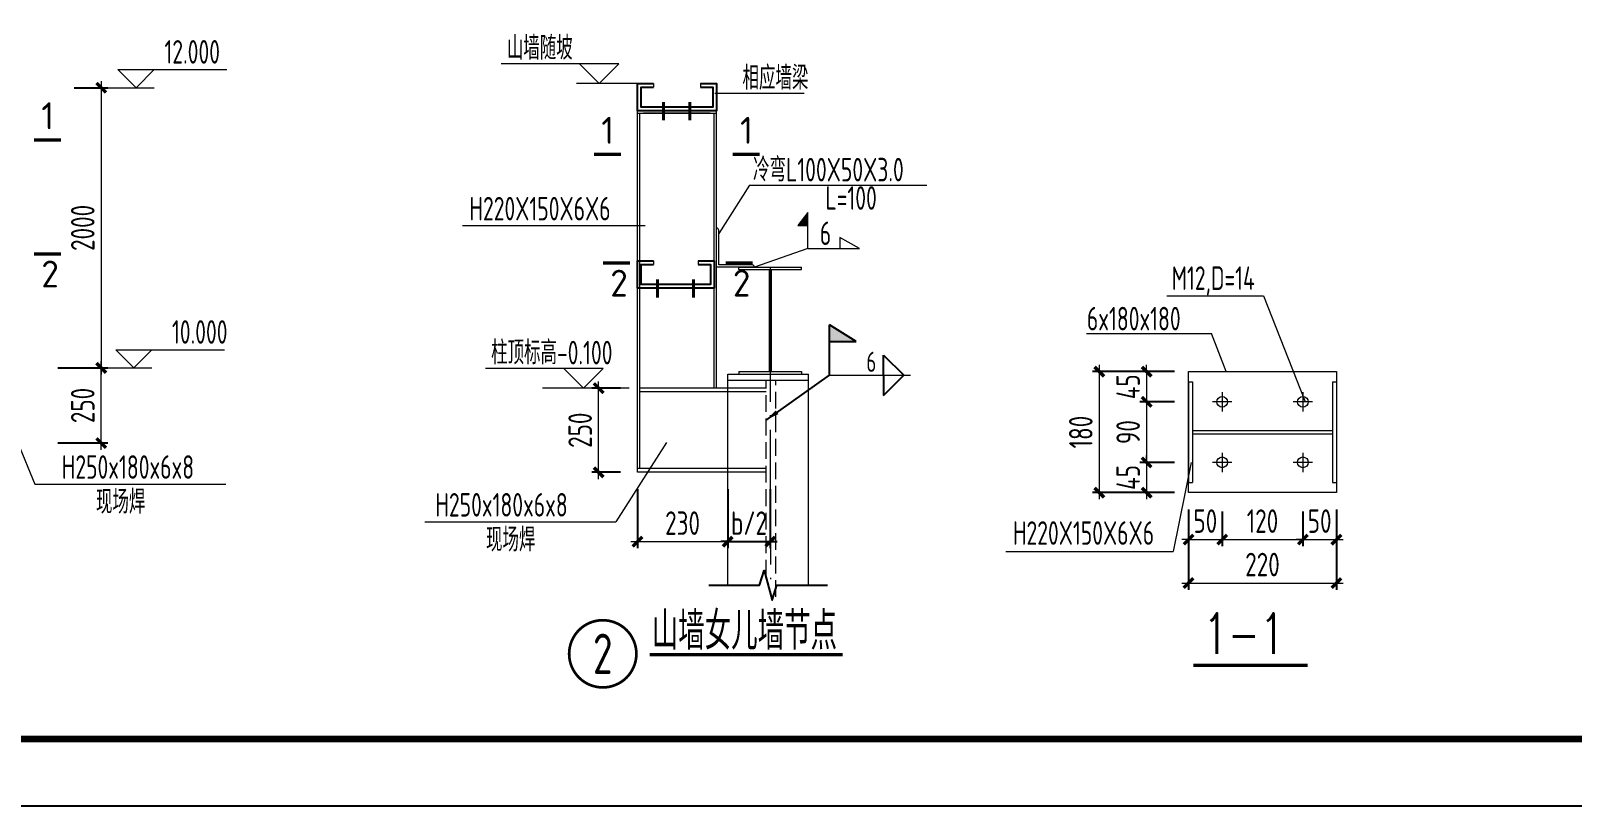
# Model space of a CAD drawing. Extents: x -2746917 to -971774, y -3334247 to -3250358.
# Drawn here: x -1292101 to -1269180, y -3316173 to -3304638 of the extents above; entities that cross this region are included whole.
import ezdxf
from ezdxf.enums import TextEntityAlignment as Align

# ---------------------------------------------------------------- set-up
doc = ezdxf.new("R2010")
doc.units = 0
doc.header["$LTSCALE"] = 1000
doc.header["$MEASUREMENT"] = 0
doc.header["$PDMODE"] = 35
doc.linetypes.add('DASH', pattern=[0.35, 0.25, -0.1])
doc.linetypes.add('DOTE', pattern=[2.42, 2, -0.2, 0.02, -0.2])
doc.layers.get('0').update_dxf_attribs({"linetype": 'CONTINUOUS'})
doc.layers.get('Defpoints').update_dxf_attribs({"linetype": 'CONTINUOUS'})
for name, color, linetype in [('AXIS', 253, 'DOTE'), ('BEAM_CON', 4, 'CONTINUOUS'), ('DIM', 3, 'CONTINUOUS'), ('NUM', 7, 'CONTINUOUS'), ('PUB_TEXT', 7, 'CONTINUOUS'), ('PUB_TITLE', 4, 'CONTINUOUS'), ('TEXT', 7, 'CONTINUOUS'), ('THICK', 6, 'CONTINUOUS'), ('THIN', 7, 'CONTINUOUS'), ('WELD', 7, 'CONTINUOUS'), ('绿线', 3, 'CONTINUOUS')]:
    doc.layers.add(name, color=color, linetype=linetype)
doc.layers.add('BEAM', color=7, linetype='CONTINUOUS', lineweight=13)
doc.layers.add('yichutu', color=7, linetype='CONTINUOUS', true_color=0xffffff, plot=False)
doc.styles.add('HZTXT1', font='TXT', dxfattribs={"width": 0.7, "height": 3, "bigfont": 'HZTXT'})
doc.styles.add('TSSD_Dimension', font='tssdeng.shx', dxfattribs={"width": 0.75, "bigfont": 'Hztxt.shx'})
doc.styles.add('TSSD_Label', font='tssdeng.shx', dxfattribs={"width": 0.75, "bigfont": 'hztxt.shx'})
doc.styles.add('TSSD_Norm', font='tssdeng.shx', dxfattribs={"width": 0.75, "bigfont": 'hztxt.shx'})
doc.styles.add('TSSD_Num', font='tssdeng.shx', dxfattribs={"width": 0.75, "bigfont": 'hztxt.shx'})
doc.styles.add('正文', font='romans.shx', dxfattribs={"width": 0.71, "bigfont": 'hztxt.shx'})
doc.dimstyles.new('TSSD_10_100', dxfattribs={"dimtxt": 350, "dimasz": 100, "dimexe": 100, "dimexo": 250, "dimgap": 100, "dimtad": 1, "dimdec": 0, "dimlfac": 0.1, "dimzin": 0, "dimdsep": 46, "dimtxsty": 'TSSD_Dimension', "dimblk": 'ARCHTICK', "dimcen": 0, "dimdle": 100, "dimclrt": 7, "dimadec": 0, "dimazin": 0, "dimtfac": 1, "dimtdec": 0, "dimtix": 1, "dimtmove": 2, "dimatfit": 3, "dimldrblk": 'ARCHTICK', "dimfxl": 1, "dimtolj": 1, "dimtzin": 0, "dimlwd": 5, "dimarcsym": 0})
doc.dimstyles.new('TSSD_50_100', dxfattribs={"dimtxt": 350, "dimasz": 100, "dimexe": 100, "dimexo": 250, "dimgap": 100, "dimtad": 1, "dimdec": 0, "dimlfac": 0.5, "dimzin": 0, "dimdsep": 46, "dimtxsty": 'TSSD_Dimension', "dimblk": 'ARCHTICK', "dimcen": 0, "dimdle": 100, "dimclrt": 7, "dimadec": 0, "dimazin": 0, "dimtfac": 1, "dimtdec": 0, "dimtix": 1, "dimtmove": 2, "dimatfit": 3, "dimfxl": 1, "dimtolj": 1, "dimtzin": 0, "dimarcsym": 0})
doc.dimstyles.new('TSSD_LEADER_STYLE_200.0', dxfattribs={"dimtxt": 700, "dimasz": 200, "dimexe": 200, "dimexo": 500, "dimgap": 0.09, "dimtad": 0, "dimtih": 1, "dimtoh": 1, "dimdec": 4, "dimzin": 0, "dimdsep": 46, "dimtxsty": 'Standard', "dimcen": 0.09, "dimdle": 200, "dimclrt": 7, "dimadec": 0, "dimazin": 0, "dimtfac": 1, "dimtdec": 4, "dimtofl": 0, "dimtmove": 0, "dimatfit": 3, "dimfxl": 1, "dimtolj": 1, "dimtzin": 0, "dimarcsym": 0})

# ---------------------------------------------------------------- blocks, each defined once
blk = doc.blocks.new('_ArchTick')
at = {"color": 0, "const_width": 0.5}
blk.add_lwpolyline([(-0.71, -0.71), (0.71, 0.71)], dxfattribs=at)
blk = doc.blocks.new('*D3427')
at = {"layer": 'Defpoints', "color": 0}
for p in [(-1291948, -3309653), (-1291054, -3309653), (-1291948, -3310770)]:
    blk.add_point(p, dxfattribs=at)
at = {"layer": 'DIM', "color": 0, "lineweight": -2}
for p, q in [((-1291698, -3309653), (-1290954, -3309653)), ((-1291698, -3310770), (-1290954, -3310770))]:
    blk.add_line(p, q, dxfattribs=at)
at = {"layer": 'DIM', "color": 0, "lineweight": 5}
blk.add_line((-1291054, -3310870), (-1291054, -3309553), dxfattribs=at)
at = {"layer": 'DIM', "color": 0, "lineweight": 5, "xscale": 100, "yscale": 100, "zscale": 100}
for p, rotation in [((-1291054, -3309653), 90), ((-1291054, -3310770), 270)]:
    blk.add_blockref('_ArchTick', p, dxfattribs=dict(at, rotation=rotation))
at = {"layer": 'DIM', "color": 7, "lineweight": 5, "insert": (-1291329, -3310212), "char_height": 350, "attachment_point": 5, "rotation": 90, "style": 'TSSD_Dimension'}
blk.add_mtext('\\A1;250', dxfattribs=at)
blk = doc.blocks.new('*D3428')
at = {"layer": 'Defpoints', "color": 0}
for p in [(-1291707, -3305486), (-1291948, -3309653), (-1291054, -3309653)]:
    blk.add_point(p, dxfattribs=at)
at = {"layer": 'DIM', "color": 0, "lineweight": -2}
for p, q in [((-1291457, -3305486), (-1290954, -3305486)), ((-1291698, -3309653), (-1290954, -3309653))]:
    blk.add_line(p, q, dxfattribs=at)
at = {"layer": 'DIM', "color": 0, "lineweight": 5}
blk.add_line((-1291054, -3305386), (-1291054, -3309753), dxfattribs=at)
at = {"layer": 'DIM', "color": 0, "lineweight": 5, "xscale": 100, "yscale": 100, "zscale": 100}
for p, rotation in [((-1291054, -3305486), 90), ((-1291054, -3309653), 270)]:
    blk.add_blockref('_ArchTick', p, dxfattribs=dict(at, rotation=rotation))
at = {"layer": 'DIM', "color": 7, "lineweight": 5, "insert": (-1291329, -3307570), "char_height": 350, "attachment_point": 5, "rotation": 90, "style": 'TSSD_Dimension'}
blk.add_mtext('\\A1;2000', dxfattribs=at)
blk = doc.blocks.new('*D3429')
at = {"layer": 'Defpoints', "color": 0}
for p in [(-1283080, -3311206), (-1281738, -3311206), (-1281738, -3312237)]:
    blk.add_point(p, dxfattribs=at)
at = {"layer": 'DIM', "color": 0, "lineweight": -2}
for p, q in [((-1283080, -3311456), (-1283080, -3312337)), ((-1281738, -3311456), (-1281738, -3312337))]:
    blk.add_line(p, q, dxfattribs=at)
at = {"layer": 'DIM', "color": 0, "lineweight": 5}
blk.add_line((-1283180, -3312237), (-1281638, -3312237), dxfattribs=at)
at = {"layer": 'DIM', "color": 0, "lineweight": 5, "xscale": 100, "yscale": 100, "zscale": 100, "rotation": 180}
blk.add_blockref('_ArchTick', (-1283080, -3312237), dxfattribs=at)
at = {"layer": 'DIM', "color": 0, "lineweight": 5, "xscale": 100, "yscale": 100, "zscale": 100}
blk.add_blockref('_ArchTick', (-1281738, -3312237), dxfattribs=at)
at = {"layer": 'DIM', "color": 7, "lineweight": 5, "insert": (-1282409, -3311962), "char_height": 350, "attachment_point": 5, "style": 'TSSD_Dimension'}
blk.add_mtext('\\A1;230', dxfattribs=at)
blk = doc.blocks.new('*D3430')
at = {"layer": 'Defpoints', "color": 0}
for p in [(-1283657, -3309954), (-1283080, -3309954), (-1283080, -3311206)]:
    blk.add_point(p, dxfattribs=at)
at = {"layer": 'DIM', "color": 0, "lineweight": 5}
blk.add_line((-1283657, -3311306), (-1283657, -3309854), dxfattribs=at)
at = {"layer": 'DIM', "color": 0, "lineweight": -2}
for p, q in [((-1283330, -3309954), (-1283757, -3309954)), ((-1283330, -3311206), (-1283757, -3311206))]:
    blk.add_line(p, q, dxfattribs=at)
at = {"layer": 'DIM', "color": 0, "lineweight": 5, "xscale": 100, "yscale": 100, "zscale": 100}
for p, rotation in [((-1283657, -3309954), 90), ((-1283657, -3311206), 270)]:
    blk.add_blockref('_ArchTick', p, dxfattribs=dict(at, rotation=rotation))
at = {"layer": 'DIM', "color": 7, "lineweight": 5, "insert": (-1283932, -3310580), "char_height": 350, "attachment_point": 5, "rotation": 90, "style": 'TSSD_Dimension'}
blk.add_mtext('\\A1;250', dxfattribs=at)
blk = doc.blocks.new('_WELD001')
at = {"linetype": 'ByBlock'}
h = blk.add_hatch(color=0, dxfattribs=at)
h.paths.add_polyline_path([(0.8, 1), (0, 1.5), (0, 1)])
edge = h.paths.add_edge_path()
edge.add_line((0, 0), (0, 1.5))
at = {"color": 0, "linetype": 'ByBlock'}
for p, q in [((0, 0), (0, 1.5)), ((0.8, 1), (0, 1.5)), ((0, 1), (0.8, 1))]:
    blk.add_line(p, q, dxfattribs=at)
blk = doc.blocks.new('_WELD004')
at = {"color": 0, "linetype": 'ByBlock'}
for p, q in [((0, 1), (1, 0)), ((0, 0), (0, 1))]:
    blk.add_line(p, q, dxfattribs=at)
blk = doc.blocks.new('*D3431')
at = {"layer": 'Defpoints', "color": 0}
for p in [(-1281738, -3311206), (-1281104, -3311206), (-1281104, -3312237)]:
    blk.add_point(p, dxfattribs=at)
at = {"layer": 'DIM', "color": 0, "lineweight": -2}
for p, q in [((-1281738, -3311456), (-1281738, -3312337)), ((-1281104, -3311456), (-1281104, -3312337)), ((-1281738, -3312237), (-1281838, -3312237)), ((-1281738, -3312237), (-1281104, -3312237)), ((-1281104, -3312237), (-1281004, -3312237))]:
    blk.add_line(p, q, dxfattribs=at)
at = {"layer": 'DIM', "color": 0, "lineweight": -2, "xscale": 100, "yscale": 100, "zscale": 100}
blk.add_blockref('_ArchTick', (-1281738, -3312237), dxfattribs=at)
at = {"layer": 'DIM', "color": 0, "lineweight": -2, "xscale": 100, "yscale": 100, "zscale": 100, "rotation": 180}
blk.add_blockref('_ArchTick', (-1281104, -3312237), dxfattribs=at)
at = {"layer": 'DIM', "color": 7, "lineweight": 5, "insert": (-1281421, -3311962), "char_height": 350, "attachment_point": 5, "style": 'TSSD_Dimension'}
blk.add_mtext('\\A1;b/2', dxfattribs=at)
blk = doc.blocks.new('ts_idx1')
at = {"color": 0, "linetype": 'ByBlock', "lineweight": -2, "const_width": 0.04}
blk.add_lwpolyline([(-0.5, 0, 1), (0.5, 0, 1)], format="xyb", close=True, dxfattribs=at)
at = {"color": 0, "linetype": 'ByBlock', "lineweight": -2, "style": 'TSSD_Num', "width": 0.75}
blk.add_attdef('A', text='', height=0.6, dxfattribs=at).set_placement((0, 0), align=Align.MIDDLE_CENTER)
blk = doc.blocks.new('A$C7F823345')
at = {"layer": 'BEAM_CON', "lineweight": 5}
for p, q in [((148, 25), (-140, 25)), ((4, 169), (4, -119))]:
    blk.add_line(p, q, dxfattribs=at)
blk.add_circle((4, 25), 80, dxfattribs=at)
blk = doc.blocks.new('*D3432')
at = {"layer": 'Defpoints', "color": 0}
for p in [(-1274845, -3309708), (-1275508, -3310158), (-1274845, -3310158)]:
    blk.add_point(p, dxfattribs=at)
at = {"layer": 'DIM', "color": 0, "lineweight": 5}
for p, q in [((-1275508, -3309708), (-1275508, -3309608)), ((-1275508, -3309708), (-1275508, -3310158)), ((-1275508, -3310158), (-1275508, -3310258))]:
    blk.add_line(p, q, dxfattribs=at)
at = {"layer": 'DIM', "color": 0, "lineweight": -2}
for p, q in [((-1275095, -3309708), (-1275608, -3309708)), ((-1275095, -3310158), (-1275608, -3310158))]:
    blk.add_line(p, q, dxfattribs=at)
at = {"layer": 'DIM', "color": 0, "lineweight": 5, "xscale": 100, "yscale": 100, "zscale": 100}
for p, rotation in [((-1275508, -3309708), 270), ((-1275508, -3310158), 90)]:
    blk.add_blockref('_ArchTick', p, dxfattribs=dict(at, rotation=rotation))
at = {"layer": 'DIM', "color": 7, "lineweight": 5, "insert": (-1275783, -3309933), "char_height": 350, "attachment_point": 5, "rotation": 90, "style": 'TSSD_Dimension'}
blk.add_mtext('\\A1;45', dxfattribs=at)
blk = doc.blocks.new('*D3433')
at = {"layer": 'Defpoints', "color": 0}
for p in [(-1274845, -3310158), (-1275508, -3311058), (-1274845, -3311058)]:
    blk.add_point(p, dxfattribs=at)
at = {"layer": 'DIM', "color": 0, "lineweight": 5}
blk.add_line((-1275508, -3310058), (-1275508, -3311158), dxfattribs=at)
at = {"layer": 'DIM', "color": 0, "lineweight": -2}
for p, q in [((-1275095, -3310158), (-1275608, -3310158)), ((-1275095, -3311058), (-1275608, -3311058))]:
    blk.add_line(p, q, dxfattribs=at)
at = {"layer": 'DIM', "color": 0, "lineweight": 5, "xscale": 100, "yscale": 100, "zscale": 100}
for p, rotation in [((-1275508, -3310158), 90), ((-1275508, -3311058), 270)]:
    blk.add_blockref('_ArchTick', p, dxfattribs=dict(at, rotation=rotation))
at = {"layer": 'DIM', "color": 7, "lineweight": 5, "insert": (-1275783, -3310608), "char_height": 350, "attachment_point": 5, "rotation": 90, "style": 'TSSD_Dimension'}
blk.add_mtext('\\A1;90', dxfattribs=at)
blk = doc.blocks.new('*D3434')
at = {"layer": 'Defpoints', "color": 0}
for p in [(-1274845, -3311058), (-1275508, -3311508), (-1274845, -3311508)]:
    blk.add_point(p, dxfattribs=at)
at = {"layer": 'DIM', "color": 0, "lineweight": 5}
for p, q in [((-1275508, -3311058), (-1275508, -3310958)), ((-1275508, -3311058), (-1275508, -3311508)), ((-1275508, -3311508), (-1275508, -3311608))]:
    blk.add_line(p, q, dxfattribs=at)
at = {"layer": 'DIM', "color": 0, "lineweight": -2}
for p, q in [((-1275095, -3311058), (-1275608, -3311058)), ((-1275095, -3311508), (-1275608, -3311508))]:
    blk.add_line(p, q, dxfattribs=at)
at = {"layer": 'DIM', "color": 0, "lineweight": 5, "xscale": 100, "yscale": 100, "zscale": 100}
for p, rotation in [((-1275508, -3311058), 270), ((-1275508, -3311508), 90)]:
    blk.add_blockref('_ArchTick', p, dxfattribs=dict(at, rotation=rotation))
at = {"layer": 'DIM', "color": 7, "lineweight": 5, "insert": (-1275783, -3311283), "char_height": 350, "attachment_point": 5, "rotation": 90, "style": 'TSSD_Dimension'}
blk.add_mtext('\\A1;45', dxfattribs=at)
blk = doc.blocks.new('*D3435')
at = {"layer": 'Defpoints', "color": 0}
for p in [(-1274885, -3309708), (-1276212, -3311508), (-1274885, -3311508)]:
    blk.add_point(p, dxfattribs=at)
at = {"layer": 'DIM', "color": 0, "lineweight": 5}
blk.add_line((-1276212, -3309608), (-1276212, -3311608), dxfattribs=at)
at = {"layer": 'DIM', "color": 0, "lineweight": -2}
for p, q in [((-1275135, -3309708), (-1276312, -3309708)), ((-1275135, -3311508), (-1276312, -3311508))]:
    blk.add_line(p, q, dxfattribs=at)
at = {"layer": 'DIM', "color": 0, "lineweight": 5, "xscale": 100, "yscale": 100, "zscale": 100}
for p, rotation in [((-1276212, -3309708), 90), ((-1276212, -3311508), 270)]:
    blk.add_blockref('_ArchTick', p, dxfattribs=dict(at, rotation=rotation))
at = {"layer": 'DIM', "color": 7, "lineweight": 5, "insert": (-1276487, -3310608), "char_height": 350, "attachment_point": 5, "rotation": 90, "style": 'TSSD_Dimension'}
blk.add_mtext('\\A1;180', dxfattribs=at)
blk = doc.blocks.new('*D3436')
at = {"layer": 'Defpoints', "color": 0}
for p in [(-1274885, -3311541), (-1274385, -3311541), (-1274385, -3312207)]:
    blk.add_point(p, dxfattribs=at)
at = {"layer": 'DIM', "color": 0, "lineweight": -2}
for p, q in [((-1274885, -3311791), (-1274885, -3312307)), ((-1274385, -3311791), (-1274385, -3312307))]:
    blk.add_line(p, q, dxfattribs=at)
at = {"layer": 'DIM', "color": 0, "lineweight": 5}
for p, q in [((-1274885, -3312207), (-1274985, -3312207)), ((-1274885, -3312207), (-1274385, -3312207)), ((-1274385, -3312207), (-1274285, -3312207))]:
    blk.add_line(p, q, dxfattribs=at)
at = {"layer": 'DIM', "color": 0, "lineweight": 5, "xscale": 100, "yscale": 100, "zscale": 100}
blk.add_blockref('_ArchTick', (-1274885, -3312207), dxfattribs=at)
at = {"layer": 'DIM', "color": 0, "lineweight": 5, "xscale": 100, "yscale": 100, "zscale": 100, "rotation": 180}
blk.add_blockref('_ArchTick', (-1274385, -3312207), dxfattribs=at)
at = {"layer": 'DIM', "color": 7, "lineweight": 5, "insert": (-1274635, -3311932), "char_height": 350, "attachment_point": 5, "style": 'TSSD_Dimension'}
blk.add_mtext('\\A1;50', dxfattribs=at)
blk = doc.blocks.new('*D3437')
at = {"layer": 'Defpoints', "color": 0}
for p in [(-1273185, -3311541), (-1272685, -3311541), (-1272685, -3312207)]:
    blk.add_point(p, dxfattribs=at)
at = {"layer": 'DIM', "color": 0, "lineweight": -2}
for p, q in [((-1273185, -3311791), (-1273185, -3312307)), ((-1272685, -3311791), (-1272685, -3312307))]:
    blk.add_line(p, q, dxfattribs=at)
at = {"layer": 'DIM', "color": 0, "lineweight": 5}
for p, q in [((-1273185, -3312207), (-1273285, -3312207)), ((-1273185, -3312207), (-1272685, -3312207)), ((-1272685, -3312207), (-1272585, -3312207))]:
    blk.add_line(p, q, dxfattribs=at)
at = {"layer": 'DIM', "color": 0, "lineweight": 5, "xscale": 100, "yscale": 100, "zscale": 100}
blk.add_blockref('_ArchTick', (-1273185, -3312207), dxfattribs=at)
at = {"layer": 'DIM', "color": 0, "lineweight": 5, "xscale": 100, "yscale": 100, "zscale": 100, "rotation": 180}
blk.add_blockref('_ArchTick', (-1272685, -3312207), dxfattribs=at)
at = {"layer": 'DIM', "color": 7, "lineweight": 5, "insert": (-1272935, -3311932), "char_height": 350, "attachment_point": 5, "style": 'TSSD_Dimension'}
blk.add_mtext('\\A1;50', dxfattribs=at)
blk = doc.blocks.new('*D3438')
at = {"layer": 'Defpoints', "color": 0}
for p in [(-1274385, -3311791), (-1273185, -3311791), (-1273185, -3312207)]:
    blk.add_point(p, dxfattribs=at)
at = {"layer": 'DIM', "color": 0, "lineweight": -2}
for p, q in [((-1274385, -3312041), (-1274385, -3312307)), ((-1273185, -3312041), (-1273185, -3312307))]:
    blk.add_line(p, q, dxfattribs=at)
at = {"layer": 'DIM', "color": 0, "lineweight": 5}
blk.add_line((-1274485, -3312207), (-1273085, -3312207), dxfattribs=at)
at = {"layer": 'DIM', "color": 0, "lineweight": 5, "xscale": 100, "yscale": 100, "zscale": 100, "rotation": 180}
blk.add_blockref('_ArchTick', (-1274385, -3312207), dxfattribs=at)
at = {"layer": 'DIM', "color": 0, "lineweight": 5, "xscale": 100, "yscale": 100, "zscale": 100}
blk.add_blockref('_ArchTick', (-1273185, -3312207), dxfattribs=at)
at = {"layer": 'DIM', "color": 7, "lineweight": 5, "insert": (-1273785, -3311932), "char_height": 350, "attachment_point": 5, "style": 'TSSD_Dimension'}
blk.add_mtext('\\A1;120', dxfattribs=at)
blk = doc.blocks.new('*D3439')
at = {"layer": 'Defpoints', "color": 0}
for p in [(-1274885, -3311508), (-1272685, -3311508), (-1272685, -3312853)]:
    blk.add_point(p, dxfattribs=at)
at = {"layer": 'DIM', "color": 0, "lineweight": -2}
for p, q in [((-1274885, -3311758), (-1274885, -3312953)), ((-1272685, -3311758), (-1272685, -3312953))]:
    blk.add_line(p, q, dxfattribs=at)
at = {"layer": 'DIM', "color": 0, "lineweight": 5}
blk.add_line((-1274985, -3312853), (-1272585, -3312853), dxfattribs=at)
at = {"layer": 'DIM', "color": 0, "lineweight": 5, "xscale": 100, "yscale": 100, "zscale": 100, "rotation": 180}
blk.add_blockref('_ArchTick', (-1274885, -3312853), dxfattribs=at)
at = {"layer": 'DIM', "color": 0, "lineweight": 5, "xscale": 100, "yscale": 100, "zscale": 100}
blk.add_blockref('_ArchTick', (-1272685, -3312853), dxfattribs=at)
at = {"layer": 'DIM', "color": 7, "lineweight": 5, "insert": (-1273785, -3312578), "char_height": 350, "attachment_point": 5, "style": 'TSSD_Dimension'}
blk.add_mtext('\\A1;220', dxfattribs=at)
blk = doc.blocks.new('yct-891-420-89100-42000-100-2004.0')
at = {"layer": 'yichutu', "color": 7, "true_color": 0xffffff}
blk.add_lwpolyline([(0, 0), (0, 42000), (89100, 42000), (89100, 0)], close=True, dxfattribs=at)
blk = doc.blocks.new('A$C440D491C')
at = {"layer": 'PUB_TITLE'}
blk.add_lwpolyline([(0, 0), (0, 42000), (89100, 42000), (89100, 0)], close=True, dxfattribs=at)
at = {"layer": 'PUB_TITLE', "const_width": 100}
blk.add_lwpolyline([(88100, 1000), (88100, 41000), (713, 41000), (713, 1000), (88100, 1000)], dxfattribs=at)

msp = doc.modelspace()

# ---------------------------------------------------------------- hatches: boundary and pattern name
at = {"layer": 'TEXT', "lineweight": 5}
msp.add_hatch(color=256, dxfattribs=at).paths.add_polyline_path([(-1280544.2, -3307338.87), (-1280696.17, -3307532.14), (-1280544.2, -3307532.14)])

# ---------------------------------------------------------------- linework, layer by layer
at = {"lineweight": 5}
for p, q in [((-1282842.34, -3305421.26), (-1282842.34, -3305475.26, -1086.06)), ((-1282139.96, -3305421.26), (-1282139.96, -3305475.26, -1086.06)), ((-1282842.34, -3308060.63), (-1282842.34, -3308114.63, -1086.06)), ((-1282174.96, -3308060.63), (-1282174.96, -3308114.63, -1086.06))]:
    msp.add_line(p, q, dxfattribs=at)
for points in [[(-1282139.96, -3305421.26), (-1281905.46, -3305421.26), (-1281905.46, -3305827.72), (-1283079.67, -3305827.72), (-1283079.67, -3305421.26), (-1282842.34, -3305421.26)], [(-1282174.96, -3308060.63), (-1281940.46, -3308060.63), (-1281940.46, -3308467.09), (-1283079.67, -3308467.09), (-1283079.67, -3308060.63), (-1282842.34, -3308060.63)]]:
    msp.add_lwpolyline(points)
at = {"elevation": -1086.06}
for points in [[(-1282139.96, -3305475.26), (-1281959.46, -3305475.26), (-1281959.46, -3305773.72), (-1283025.67, -3305773.72), (-1283025.67, -3305475.26), (-1282842.34, -3305475.26)], [(-1282174.96, -3308114.63), (-1281994.46, -3308114.63), (-1281994.46, -3308413.09), (-1283025.67, -3308413.09), (-1283025.67, -3308114.63), (-1282842.34, -3308114.63)]]:
    msp.add_lwpolyline(points, dxfattribs=at)
at = {"const_width": 45}
for points in [[(-1282690.78, -3305695.34), (-1282690.78, -3305970.63)], [(-1282301.51, -3305695.34), (-1282301.51, -3305970.63)], [(-1282781.93, -3308334.71), (-1282781.93, -3308610.01)], [(-1282245.34, -3308334.71), (-1282245.34, -3308610.01)]]:
    msp.add_lwpolyline(points, dxfattribs=at)
at = {"layer": 'AXIS', "lineweight": 5}
msp.add_line((-1281106.29, -3308155.99), (-1281102.41, -3312893.3), dxfattribs=at)
at = {"layer": 'BEAM', "linetype": 'ByBlock', "lineweight": 5}
for p, q in [((-1283079.67, -3305827.72), (-1281905.46, -3305827.72)), ((-1283079.67, -3311206.13), (-1283079.67, -3305827.72)), ((-1281905.46, -3305827.72), (-1283079.67, -3305827.72)), ((-1281905.46, -3305827.72), (-1283079.67, -3305827.72)), ((-1283079.67, -3305862.71), (-1281905.46, -3305862.71)), ((-1283044.68, -3311147.81), (-1283044.68, -3305862.71)), ((-1281996.62, -3305862.71), (-1282988.51, -3305862.71)), ((-1281940.46, -3309952.25), (-1281940.46, -3305862.71)), ((-1281905.46, -3309952.25), (-1281905.46, -3305827.72)), ((-1281905.46, -3308155.99), (-1281905.46, -3307572.79)), ((-1281905.46, -3307572.79), (-1281905.46, -3307572.79)), ((-1281870.47, -3308121), (-1281870.47, -3307607.78)), ((-1281339.57, -3308155.99), (-1281905.46, -3308155.99)), ((-1281374.56, -3308121), (-1281870.47, -3308121)), ((-1281572.85, -3308190.98), (-1281572.85, -3308155.99)), ((-1281572.85, -3308155.99), (-1280639.73, -3308155.99)), ((-1281572.85, -3308190.98), (-1280639.73, -3308190.98)), ((-1281339.57, -3308155.99), (-1281339.57, -3308155.99)), ((-1281120.87, -3308190.98), (-1281120.87, -3309708.78)), ((-1281091.71, -3308190.98), (-1281091.71, -3309708.78)), ((-1280639.73, -3308190.98), (-1280639.73, -3308155.99)), ((-1281738.31, -3309743.77), (-1280535.16, -3309743.77)), ((-1281738.31, -3309837.08), (-1280535.16, -3309837.08)), ((-1281572.85, -3309708.78), (-1280639.73, -3309708.78)), ((-1281572.85, -3309743.77), (-1280639.73, -3309743.77)), ((-1280639.73, -3309708.78), (-1280639.73, -3309743.77)), ((-1280535.16, -3309837.08), (-1280535.16, -3309743.77)), ((-1280535.16, -3312885.99), (-1280535.16, -3309837.08)), ((-1281167.03, -3309952.25), (-1283044.68, -3309952.25)), ((-1281167.03, -3310010.57), (-1283044.68, -3310010.57)), ((-1281738.31, -3312885.99), (-1281738.31, -3309952.25)), ((-1281167.03, -3311147.81), (-1283079.67, -3311147.81)), ((-1281167.03, -3311206.13), (-1283079.67, -3311206.13))]:
    msp.add_line(p, q, dxfattribs=at)
at = {"layer": 'BEAM', "linetype": 'DASH', "lineweight": 5}
for p, q in [((-1281167.03, -3312757.87), (-1281167.03, -3309837.08)), ((-1281023.3, -3313059.07), (-1281023.3, -3309837.08))]:
    msp.add_line(p, q, dxfattribs=at)
at = {"layer": 'BEAM', "linetype": 'ByBlock', "lineweight": 5}
for centre in [(-1281905.46, -3307607.78), (-1281374.56, -3308155.99)]:
    msp.add_arc(centre, 34.99, 0, 90, dxfattribs=at)
at = {"layer": 'BEAM_CON', "lineweight": 5}
for p, q in [((-1274884.7, -3309858.42, 48), (-1274884.7, -3311358.42, 48)), ((-1274884.7, -3309858.42, 48), (-1274824.7, -3309858.42, 48)), ((-1274824.7, -3309858.42, 48), (-1274824.7, -3311358.42, 48)), ((-1272744.7, -3309858.42, 48), (-1272744.7, -3311358.42, 48)), ((-1272744.7, -3309858.42, 48), (-1272684.7, -3309858.42, 48)), ((-1272684.7, -3309858.42, 48), (-1272684.7, -3311358.42, 48)), ((-1274824.7, -3310583.42, 48), (-1272744.7, -3310583.42, 48)), ((-1274824.7, -3310633.42, 48), (-1272744.7, -3310633.42, 48)), ((-1274884.7, -3311358.42, 48), (-1274824.7, -3311358.42, 48)), ((-1272744.7, -3311358.42, 48), (-1272684.7, -3311358.42, 48))]:
    msp.add_line(p, q, dxfattribs=at)
at = {"layer": 'BEAM_CON', "lineweight": 5, "elevation": 48}
msp.add_lwpolyline([(-1274884.7, -3309708.42), (-1272684.7, -3309708.42), (-1272684.7, -3311508.42), (-1274884.7, -3311508.42)], close=True, dxfattribs=at)
at = {"layer": 'NUM', "const_width": 50}
for points in [[(-1282900.42, -3313920.26), (-1280028.24, -3313920.26)], [(-1274812.63, -3314076.16), (-1273112.27, -3314076.16)]]:
    msp.add_lwpolyline(points, dxfattribs=at)
at = {"layer": 'TEXT', "lineweight": 5}
for p, q in [((-1290537.16, -3305486.02), (-1290807.16, -3305216.02)), ((-1290807.16, -3305216.02), (-1289187.16, -3305216.02)), ((-1290537.16, -3305486.02), (-1290267.16, -3305216.02)), ((-1283357.13, -3305128.73), (-1285106.73, -3305128.73)), ((-1283648.73, -3305420.33), (-1283940.33, -3305128.73)), ((-1283648.73, -3305420.33), (-1283357.13, -3305128.73)), ((-1291167.16, -3305486.02), (-1290267.16, -3305486.02)), ((-1283012.58, -3305421.59), (-1283984.58, -3305421.59)), ((-1281930.37, -3305564.81), (-1280602.54, -3305564.81)), ((-1281415.18, -3306935.96), (-1281870.47, -3307650.88)), ((-1281415.18, -3306935.96), (-1278778.24, -3306935.96)), ((-1280544.2, -3307338.87), (-1280696.17, -3307532.14)), ((-1280544.2, -3307877.28), (-1280544.2, -3307338.87)), ((-1282963.86, -3307536.85), (-1285682.04, -3307536.85)), ((-1280696.17, -3307532.14), (-1280544.2, -3307532.14)), ((-1279780.03, -3307877.28), (-1280070.15, -3307711.61)), ((-1280070.15, -3307711.61), (-1280070.15, -3307877.28)), ((-1280544.2, -3307877.28), (-1281339.57, -3308155.99)), ((-1280544.2, -3307877.28), (-1279780.03, -3307877.28)), ((-1275205.37, -3308581.03), (-1273770.49, -3308581.03)), ((-1273770.49, -3308581.03), (-1273156.81, -3310143.54)), ((-1276403.3, -3309141.69, 48), (-1274541.87, -3309141.69, 48)), ((-1274326.96, -3309708.42, 48), (-1274541.87, -3309141.69, 48)), ((-1290569.56, -3309653.12), (-1290839.56, -3309383.12)), ((-1290839.56, -3309383.12), (-1289219.56, -3309383.12)), ((-1290569.56, -3309653.12), (-1290299.56, -3309383.12)), ((-1291199.56, -3309653.12), (-1290299.56, -3309653.12)), ((-1283591.13, -3309660.65), (-1285340.73, -3309660.65)), ((-1283882.73, -3309952.25), (-1284174.33, -3309660.65)), ((-1283882.73, -3309952.25), (-1283591.13, -3309660.65)), ((-1283521.08, -3309953.51), (-1284493.08, -3309953.51)), ((-1283202.33, -3309952.25), (-1284174.33, -3309952.25)), ((-1292292.29, -3310770.02), (-1292040.24, -3311381.41)), ((-1282645.79, -3310764.17), (-1283402.46, -3311943.76)), ((-1274845.22, -3311058.42, 48), (-1275112.56, -3312384.82, 0.71)), ((-1292040.24, -3311381.41), (-1289202.64, -3311381.41)), ((-1286240.05, -3311943.76), (-1283402.46, -3311943.76)), ((-1277603.24, -3312384.82), (-1275112.56, -3312384.82))]:
    msp.add_line(p, q, dxfattribs=at)
at = {"layer": 'THICK', "const_width": 50}
for points in [[(-1292052.94, -3306260.34), (-1291652.94, -3306260.34)], [(-1283325.14, -3306476.59), (-1283725.14, -3306476.59)], [(-1281261.98, -3306476.59), (-1281661.98, -3306476.59)], [(-1292052.94, -3307956.89), (-1291652.94, -3307956.89)], [(-1283192.05, -3308093.52), (-1283592.05, -3308093.52)], [(-1281768.86, -3308093.52), (-1281368.86, -3308093.52)]]:
    msp.add_lwpolyline(points, dxfattribs=at)
at = {"layer": 'THIN'}
msp.add_lwpolyline([(-1282018.31, -3312885.99), (-1281266.73, -3312885.99), (-1281196.73, -3312665.99), (-1281076.73, -3313105.99), (-1281006.73, -3312885.99), (-1280255.16, -3312885.99)], dxfattribs=at)
at = {"layer": 'WELD', "lineweight": 5}
msp.add_line((-1280225.16, -3309761.6), (-1279019.18, -3309761.6), dxfattribs=at)
at = {"layer": '绿线', "lineweight": 5}
for p, q in [((-1281738.31, -3312885.99), (-1281738.31, -3309743.77)), ((-1281572.85, -3309708.78), (-1281572.85, -3309743.77))]:
    msp.add_line(p, q, dxfattribs=at)

# ---------------------------------------------------------------- block references
at = {"ltscale": 1.5}
msp.add_blockref('A$C440D491C', (-1309480.26, -3316173.05), dxfattribs=at)
at = {"layer": 'BEAM_CON', "lineweight": 5}
for p in [(-1274388.38, -3310182.92, 48), (-1273188.38, -3310182.92, 48), (-1274388.38, -3311082.92, 48), (-1273188.38, -3311082.92, 48)]:
    msp.add_blockref('A$C7F823345', p, dxfattribs=at)
at = {"layer": 'THIN'}
ref = msp.add_blockref('ts_idx1', (-1283595.82, -3313906.45), dxfattribs=dict(at, xscale=999.9999799998477, yscale=999.9999800003134, zscale=999.9999800000005))
ref.add_attrib('2', '2', dxfattribs={"height": 600, "style": 'TSSD_Num', "width": 0.75}).set_placement((-1283595.82, -3313906.45), align=Align.MIDDLE_CENTER)
at = {"layer": 'WELD'}
for name, p, xscale, yscale, zscale in [('_WELD001', (-1280225.16, -3309761.6), 500, 500, 500), ('_WELD004', (-1279419.18, -3309761.6), 300, 300, 300)]:
    msp.add_blockref(name, p, dxfattribs=dict(at, xscale=xscale, yscale=yscale, zscale=zscale))
at = {"layer": 'WELD', "xscale": -300, "yscale": 300, "zscale": 300.0000000000001, "rotation": 180}
msp.add_blockref('_WELD004', (-1279419.18, -3309761.6), dxfattribs=at)
at = {"layer": 'yichutu'}
msp.add_blockref('yct-891-420-89100-42000-100-2004.0', (-1309480.26, -3316173.05), dxfattribs=at)

# ---------------------------------------------------------------- texts
at = {"layer": 'PUB_TEXT', "color": 7, "lineweight": 5, "style": 'HZTXT1', "width": 0.7}
msp.add_text('山墙女儿墙节点', height=562.5, dxfattribs=at).set_placement((-1282867.43, -3313845.62))
at = {"layer": 'TEXT', "lineweight": 5}
for s, height, style, width, p in [('12.000', 350, 'TSSD_Norm', 0.7, (-1290114.16, -3305125.93)), ('山墙随坡', 350, 'TSSD_Norm', 0.7, (-1285022.64, -3305067.85)), ('相应墙梁', 350, 'TSSD_Norm', 0.7, (-1281517.7, -3305513.25)), ('冷弯L100X50X3.0', 350, 'TSSD_Norm', 0.7, (-1281360.74, -3306878.66)), ('H220X150X6X6', 350, 'TSSD_Norm', 0.7, (-1285579.23, -3307458.58)), ('L=100', 350, 'TSSD_Norm', 0.7, (-1280284.67, -3307299.72)), ('6', 350, 'TSSD_Norm', 0.7, (-1280368.1, -3307824.25)), ('M12,D=14', 350, 'TSSD_Norm', 0.7, (-1275135.89, -3308492.26)), ('10.000', 350, 'TSSD_Norm', 0.7, (-1290002.56, -3309293.03)), ('6x180x180', 350, 'TSSD_Norm', 0.7, (-1276396.14, -3309094.71, 48)), ('柱顶标高-0.100', 350, 'TSSD_Norm', 0.7, (-1285256.64, -3309599.77)), ('6', 300, 'TSSD_Label', 0.7, (-1279674.18, -3309711.6)), ('H250x180x6x8', 350, 'TSSD_Norm', 0.7, (-1291641.27, -3311302.29)), ('现场焊', 350, 'TSSD_Norm', 0.7, (-1291132.7, -3311820.89)), ('H250x180x6x8', 350, 'TSSD_Norm', 0.7, (-1286085.67, -3311864.64)), ('H220X150X6X6', 350, 'TSSD_Norm', 0.7, (-1277496.26, -3312284.27)), ('现场焊', 350, 'TSSD_Norm', 0.7, (-1285332.51, -3312383.24)), ('1-1', 600.008, '正文', 0.71, (-1274663.16, -3313906.49))]:
    msp.add_text(s, height=height, dxfattribs=dict(at, style=style, width=width)).set_placement(p)
at = {"layer": 'THICK', "lineweight": 5, "style": 'TSSD_Label'}
for s, p in [('1', (-1291945.25, -3306102)), ('1', (-1283617.45, -3306318.26)), ('1', (-1281554.29, -3306318.26)), ('2', (-1291945.25, -3308455.69)), ('2', (-1283484.36, -3308592.31)), ('2', (-1281661.17, -3308592.31))]:
    msp.add_text(s, height=400, dxfattribs=at).set_placement(p)

# ---------------------------------------------------------------- dimensions: what is measured, and where the dimension line sits
at = {"layer": 'DIM', "lineweight": 5}
dim = msp.add_linear_dim(base=(-1291053.81, -3309653.12, 48), p1=(-1291706.78, -3305486.02, 48), p2=(-1291947.67, -3309653.12, 48), angle=90, text='2000', dimstyle='TSSD_10_100', dxfattribs=at)
dim.commit()
dim.dimension.update_dxf_attribs({"geometry": '*D3428', "text_midpoint": (-1291328.81, -3307569.57, 48)})
for p1, p2, distance, text, picture, middle in [((-1291947.67, -3310770.02), (-1291947.67, -3309653.12), -893.86, '250', '*D3427', (-1291328.81, -3310211.57)), ((-1283079.67, -3311206.13), (-1283079.67, -3309953.51), 577.8, '250', '*D3430', (-1283932.47, -3310579.82)), ((-1283079.67, -3311206.13), (-1281738.31, -3311206.13), -1031.34, '230', '*D3429', (-1282408.99, -3311962.47))]:
    dim = msp.add_aligned_dim(p1=p1, p2=p2, distance=distance, text=text, dimstyle='TSSD_10_100', dxfattribs=at)
    dim.commit()
    dim.dimension.update_dxf_attribs({"geometry": picture, "text_midpoint": middle})
for base, p1, p2, picture, middle in [((-1276211.73, -3311508.42, 48), (-1274884.7, -3309708.42, 48), (-1274884.7, -3311508.42, 48), '*D3435', (-1276486.73, -3310608.42, 48)), ((-1275508.26, -3310158.42, 48), (-1274845.22, -3309708.42, 48), (-1274845.22, -3310158.42, 48), '*D3432', (-1275783.26, -3309933.42, 48)), ((-1275508.26, -3311058.42, 48), (-1274845.22, -3310158.42, 48), (-1274845.22, -3311058.42, 48), '*D3433', (-1275783.26, -3310608.42, 48)), ((-1275508.26, -3311508.42, 48), (-1274845.22, -3311058.42, 48), (-1274845.22, -3311508.42, 48), '*D3434', (-1275783.26, -3311283.42, 48))]:
    dim = msp.add_linear_dim(base=base, p1=p1, p2=p2, angle=90, dimstyle='TSSD_10_100', dxfattribs=at)
    dim.commit()
    dim.dimension.update_dxf_attribs({"geometry": picture, "text_midpoint": middle})
for base, p1, p2, text, dimstyle, picture, middle in [((-1281103.79, -3312237.47), (-1281738.31, -3311206.13), (-1281103.79, -3311205.61), 'b/2', 'TSSD_50_100', '*D3431', (-1281421.05, -3311962.47)), ((-1272684.7, -3312853.33, 48), (-1274884.7, -3311508.42, 48), (-1272684.7, -3311508.42, 48), '220', 'TSSD_10_100', '*D3439', (-1273784.7, -3312578.33, 48)), ((-1273184.7, -3312206.77, 48), (-1274384.7, -3311791.46, 48), (-1273184.7, -3311791.46, 48), '120', 'TSSD_10_100', '*D3438', (-1273784.7, -3311931.77, 48))]:
    dim = msp.add_linear_dim(base=base, p1=p1, p2=p2, text=text, dimstyle=dimstyle, dxfattribs=at)
    dim.commit()
    dim.dimension.update_dxf_attribs({"geometry": picture, "text_midpoint": middle})
for base, p1, p2, picture, middle in [((-1274384.7, -3312206.77, 48), (-1274884.7, -3311541.46, 48), (-1274384.7, -3311541.46, 48), '*D3436', (-1274634.7, -3311931.77, 48)), ((-1272684.7, -3312206.77, 48), (-1273184.7, -3311541.46, 48), (-1272684.7, -3311541.46, 48), '*D3437', (-1272934.7, -3311931.77, 48))]:
    dim = msp.add_linear_dim(base=base, p1=p1, p2=p2, dimstyle='TSSD_10_100', dxfattribs=at)
    dim.commit()
    dim.dimension.update_dxf_attribs({"geometry": picture, "text_midpoint": middle})

# ---------------------------------------------------------------- leaders
at = {"layer": 'WELD', "lineweight": 5}
msp.add_leader([(-1281167.03, -3310429.15), (-1280225.16, -3309761.6)], dimstyle='TSSD_LEADER_STYLE_200.0', dxfattribs=at)

doc.saveas('drawing.dxf')
